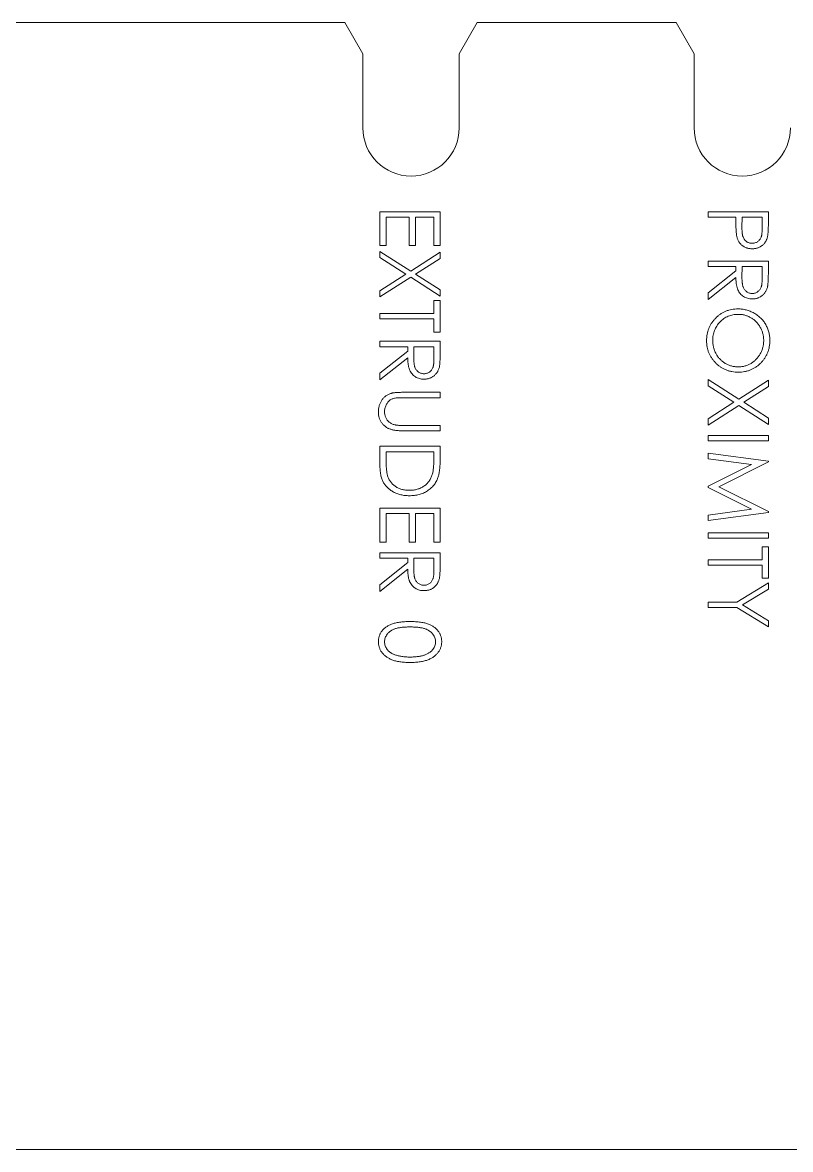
# Model space of a CAD drawing. Header units: millimetres. Extents: x 5 to 292, y 3 to 208.
# Drawn here: x 61.68 to 74.43, y 116.32 to 135.03 of the extents above; entities that cross this region are included whole.
import ezdxf

# ---------------------------------------------------------------- set-up
doc = ezdxf.new("R2010")
doc.units = ezdxf.units.MM

msp = doc.modelspace()

# ---------------------------------------------------------------- linework, layer by layer
at = {"color": 7, "linetype": 'Continuous', "lineweight": 15}
for p, q in [((59.231, 135.035), (67.031, 135.035)), ((67.031, 135.035), (67.331, 134.515)), ((68.931, 134.515), (69.231, 135.035)), ((69.231, 135.035), (72.531, 135.035)), ((72.531, 135.035), (72.831, 134.515)), ((67.331, 134.515), (67.331, 133.285)), ((68.931, 133.285), (68.931, 134.515)), ((72.831, 133.285), (72.831, 134.515)), ((67.615, 131.329), (67.615, 131.893)), ((67.615, 131.893), (68.615, 131.893)), ((67.717, 131.804), (67.717, 131.329)), ((68.102, 131.804), (67.717, 131.804)), ((68.102, 131.329), (68.102, 131.804)), ((68.204, 131.804), (68.204, 131.329)), ((68.512, 131.804), (68.204, 131.804)), ((68.512, 131.329), (68.512, 131.804)), ((68.615, 131.893), (68.615, 131.329)), ((73.064, 131.804), (73.064, 131.893)), ((73.064, 131.893), (74.064, 131.893)), ((73.525, 131.804), (73.064, 131.804)), ((73.525, 131.732), (73.525, 131.804)), ((73.628, 131.804), (73.625, 131.629)), ((73.961, 131.804), (73.628, 131.804)), ((73.961, 131.621), (73.961, 131.804)), ((74.064, 131.893), (74.064, 131.697)), ((67.717, 131.329), (67.615, 131.329)), ((67.615, 131.233), (68.125, 130.907)), ((67.615, 131.13), (67.615, 131.233)), ((68.204, 131.329), (68.102, 131.329)), ((68.125, 130.907), (68.615, 131.22)), ((68.615, 131.329), (68.512, 131.329)), ((68.615, 131.22), (68.615, 131.117)), ((68.044, 130.855), (67.615, 131.13)), ((68.615, 131.117), (68.205, 130.855)), ((73.064, 130.983), (73.064, 131.073)), ((73.064, 131.073), (74.064, 131.073)), ((74.064, 131.073), (74.064, 130.873)), ((67.615, 130.58), (68.044, 130.855)), ((68.205, 130.855), (68.615, 130.593)), ((73.525, 130.983), (73.064, 130.983)), ((73.064, 130.543), (73.525, 130.91)), ((73.525, 130.91), (73.525, 130.983)), ((73.628, 130.983), (73.626, 130.8)), ((73.961, 130.983), (73.628, 130.983)), ((73.961, 130.796), (73.961, 130.983)), ((68.125, 130.803), (67.615, 130.477)), ((68.615, 130.49), (68.125, 130.803)), ((73.525, 130.799), (73.064, 130.432)), ((67.615, 130.477), (67.615, 130.58)), ((68.615, 130.593), (68.615, 130.49)), ((73.064, 130.432), (73.064, 130.543)), ((68.512, 130.419), (68.615, 130.419)), ((68.512, 130.201), (68.512, 130.419)), ((68.615, 130.419), (68.615, 129.893)), ((67.615, 130.201), (68.512, 130.201)), ((67.615, 130.111), (67.615, 130.201)), ((68.512, 130.111), (67.615, 130.111)), ((68.512, 129.893), (68.512, 130.111)), ((67.615, 129.65), (67.615, 129.74)), ((67.615, 129.74), (68.615, 129.74)), ((68.615, 129.893), (68.512, 129.893)), ((68.615, 129.74), (68.615, 129.539)), ((68.076, 129.65), (67.615, 129.65)), ((67.615, 129.21), (68.076, 129.577)), ((68.076, 129.577), (68.076, 129.65)), ((68.179, 129.65), (68.177, 129.467)), ((68.512, 129.65), (68.179, 129.65)), ((68.512, 129.462), (68.512, 129.65)), ((68.076, 129.466), (67.615, 129.099)), ((67.615, 129.099), (67.615, 129.21)), ((73.064, 129.105), (73.574, 128.778)), ((73.064, 129.001), (73.064, 129.105)), ((73.493, 128.727), (73.064, 129.001)), ((73.574, 128.778), (74.064, 129.092)), ((74.064, 128.989), (73.655, 128.727)), ((74.064, 129.092), (74.064, 128.989)), ((68.011, 128.893), (68.615, 128.893)), ((68.615, 128.804), (68.015, 128.804)), ((68.615, 128.893), (68.615, 128.804)), ((73.064, 128.452), (73.493, 128.727)), ((73.574, 128.675), (73.064, 128.349)), ((74.064, 128.361), (73.574, 128.675)), ((73.655, 128.727), (74.064, 128.465)), ((73.064, 128.349), (73.064, 128.452)), ((74.064, 128.465), (74.064, 128.361)), ((68.615, 128.252), (68.011, 128.252)), ((68.015, 128.342), (68.615, 128.342)), ((68.615, 128.342), (68.615, 128.252)), ((73.064, 128.086), (73.064, 128.175)), ((73.064, 128.175), (74.064, 128.175)), ((74.064, 128.086), (73.064, 128.086)), ((74.064, 128.175), (74.064, 128.086)), ((67.615, 127.996), (68.615, 127.996)), ((67.615, 127.686), (67.615, 127.996)), ((67.717, 127.906), (67.717, 127.791)), ((68.512, 127.906), (67.717, 127.906)), ((68.512, 127.836), (68.512, 127.906)), ((68.615, 127.996), (68.615, 127.794)), ((73.064, 127.881), (74.064, 127.749)), ((73.064, 127.79), (73.064, 127.881)), ((73.785, 127.695), (73.064, 127.79)), ((73.064, 127.332), (73.785, 127.695)), ((74.064, 127.736), (73.243, 127.323)), ((74.064, 127.749), (74.064, 127.736)), ((73.064, 127.312), (73.064, 127.332)), ((73.783, 126.951), (73.064, 127.312)), ((73.243, 127.323), (74.064, 126.911)), ((67.615, 126.406), (67.615, 126.97)), ((67.615, 126.97), (68.615, 126.97)), ((68.615, 126.97), (68.615, 126.406)), ((73.064, 126.855), (73.783, 126.951)), ((74.064, 126.911), (74.064, 126.898)), ((67.717, 126.881), (67.717, 126.406)), ((68.102, 126.881), (67.717, 126.881)), ((68.102, 126.406), (68.102, 126.881)), ((68.204, 126.881), (68.204, 126.406)), ((68.512, 126.881), (68.204, 126.881)), ((68.512, 126.406), (68.512, 126.881)), ((74.064, 126.898), (73.064, 126.765)), ((73.064, 126.765), (73.064, 126.855)), ((73.064, 126.47), (73.064, 126.56)), ((73.064, 126.56), (74.064, 126.56)), ((74.064, 126.56), (74.064, 126.47)), ((67.717, 126.406), (67.615, 126.406)), ((68.204, 126.406), (68.102, 126.406)), ((68.615, 126.406), (68.512, 126.406)), ((74.064, 126.47), (73.064, 126.47)), ((67.615, 126.137), (67.615, 126.227)), ((67.615, 126.227), (68.615, 126.227)), ((68.615, 126.227), (68.615, 126.027)), ((73.961, 126.329), (74.064, 126.329)), ((73.961, 126.111), (73.961, 126.329)), ((74.064, 126.329), (74.064, 125.804)), ((68.076, 126.137), (67.615, 126.137)), ((67.615, 125.697), (68.076, 126.064)), ((68.076, 126.064), (68.076, 126.137)), ((68.179, 126.137), (68.177, 125.954)), ((68.512, 126.137), (68.179, 126.137)), ((68.512, 125.95), (68.512, 126.137)), ((73.064, 126.111), (73.961, 126.111)), ((73.064, 126.022), (73.064, 126.111)), ((73.961, 126.022), (73.064, 126.022)), ((73.961, 125.804), (73.961, 126.022)), ((68.076, 125.953), (67.615, 125.586)), ((74.064, 125.804), (73.961, 125.804)), ((67.615, 125.586), (67.615, 125.697)), ((73.539, 125.406), (74.064, 125.727)), ((74.064, 125.624), (73.634, 125.361)), ((74.064, 125.727), (74.064, 125.624)), ((73.064, 125.406), (73.539, 125.406)), ((73.064, 125.317), (73.064, 125.406)), ((73.539, 125.317), (73.064, 125.317)), ((74.064, 124.996), (73.539, 125.317)), ((73.634, 125.361), (74.064, 125.099)), ((74.064, 125.099), (74.064, 124.996)), ((87.131, 116.317), (37.031, 116.317))]:
    msp.add_line(p, q, dxfattribs=at)
for centre in [(68.131, 133.285), (73.631, 133.285)]:
    msp.add_arc(centre, 0.8, 180, 0, dxfattribs=at)
for points, knots in [([(73.542, 131.478), (73.54, 131.484), (73.537, 131.498), (73.534, 131.52), (73.531, 131.547), (73.529, 131.577), (73.527, 131.61), (73.526, 131.647), (73.525, 131.689), (73.525, 131.717), (73.525, 131.732)], [0, 0, 0, 0, 0.075173, 0.164746, 0.268017, 0.385912, 0.517789, 0.663691, 0.824413, 1, 1, 1, 1]), ([(73.625, 131.629), (73.625, 131.62), (73.625, 131.604), (73.627, 131.58), (73.628, 131.558), (73.63, 131.537), (73.633, 131.519), (73.635, 131.502), (73.639, 131.487), (73.645, 131.47), (73.654, 131.45), (73.667, 131.429), (73.684, 131.411), (73.703, 131.395), (73.724, 131.383), (73.747, 131.374), (73.77, 131.369), (73.787, 131.368), (73.795, 131.368)], [0, 0, 0, 0, 0.072538, 0.140034, 0.202496, 0.260575, 0.313228, 0.361583, 0.404878, 0.444127, 0.5164, 0.586507, 0.655085, 0.724384, 0.793974, 0.861638, 0.930111, 1, 1, 1, 1]), ([(73.795, 131.368), (73.803, 131.368), (73.819, 131.369), (73.842, 131.374), (73.865, 131.383), (73.886, 131.396), (73.905, 131.411), (73.921, 131.428), (73.934, 131.448), (73.943, 131.467), (73.948, 131.483), (73.952, 131.497), (73.954, 131.513), (73.957, 131.531), (73.959, 131.551), (73.96, 131.573), (73.961, 131.596), (73.961, 131.612), (73.961, 131.621)], [0, 0, 0, 0, 0.070044, 0.139238, 0.208197, 0.279173, 0.349987, 0.418354, 0.48761, 0.557411, 0.59533, 0.637964, 0.685913, 0.738185, 0.796103, 0.858517, 0.926658, 1, 1, 1, 1]), ([(74.064, 131.697), (74.064, 131.684), (74.064, 131.658), (74.063, 131.621), (74.062, 131.587), (74.06, 131.557), (74.058, 131.53), (74.055, 131.507), (74.053, 131.487), (74.05, 131.475), (74.049, 131.47)], [0, 0, 0, 0, 0.176956, 0.339055, 0.486318, 0.618781, 0.735619, 0.838742, 0.926457, 1, 1, 1, 1]), ([(73.795, 131.278), (73.787, 131.278), (73.771, 131.278), (73.748, 131.281), (73.725, 131.285), (73.704, 131.291), (73.683, 131.299), (73.664, 131.308), (73.646, 131.318), (73.629, 131.331), (73.614, 131.345), (73.599, 131.36), (73.586, 131.376), (73.574, 131.394), (73.564, 131.413), (73.555, 131.434), (73.548, 131.455), (73.544, 131.47), (73.542, 131.478)], [0, 0, 0, 0, 0.070119, 0.137192, 0.202016, 0.264631, 0.326117, 0.38601, 0.445812, 0.505298, 0.564633, 0.624283, 0.683902, 0.743953, 0.805388, 0.868388, 0.933084, 1, 1, 1, 1]), ([(74.049, 131.47), (74.047, 131.463), (74.043, 131.449), (74.035, 131.429), (74.027, 131.411), (74.016, 131.393), (74.005, 131.376), (73.992, 131.36), (73.977, 131.345), (73.961, 131.331), (73.944, 131.319), (73.926, 131.308), (73.907, 131.299), (73.887, 131.291), (73.865, 131.285), (73.843, 131.281), (73.82, 131.278), (73.804, 131.278), (73.795, 131.278)], [0, 0, 0, 0, 0.062481, 0.12349, 0.183411, 0.243153, 0.302127, 0.36171, 0.421842, 0.482932, 0.544552, 0.605681, 0.66768, 0.729984, 0.794551, 0.860346, 0.928907, 1, 1, 1, 1]), ([(74.064, 130.873), (74.064, 130.859), (74.063, 130.834), (74.063, 130.797), (74.062, 130.764), (74.06, 130.734), (74.058, 130.707), (74.056, 130.684), (74.054, 130.664), (74.051, 130.652), (74.05, 130.646)], [0, 0, 0, 0, 0.1762578, 0.3384344, 0.4848221, 0.6171576, 0.7346984, 0.8373852, 0.9263724, 1, 1, 1, 1]), ([(73.796, 130.445), (73.783, 130.445), (73.757, 130.446), (73.719, 130.454), (73.684, 130.466), (73.651, 130.483), (73.622, 130.505), (73.596, 130.532), (73.574, 130.562), (73.559, 130.591), (73.55, 130.617), (73.543, 130.637), (73.538, 130.66), (73.533, 130.685), (73.53, 130.711), (73.527, 130.739), (73.526, 130.768), (73.525, 130.789), (73.525, 130.799)], [0, 0, 0, 0, 0.07878, 0.153721, 0.226714, 0.299191, 0.37119, 0.443006, 0.516689, 0.593217, 0.633873, 0.676989, 0.7229, 0.771959, 0.824211, 0.879379, 0.937948, 1, 1, 1, 1]), ([(73.626, 130.8), (73.626, 130.792), (73.626, 130.775), (73.627, 130.751), (73.629, 130.729), (73.631, 130.708), (73.633, 130.689), (73.636, 130.672), (73.64, 130.657), (73.646, 130.639), (73.655, 130.619), (73.668, 130.597), (73.685, 130.578), (73.704, 130.563), (73.725, 130.55), (73.748, 130.541), (73.772, 130.535), (73.788, 130.535), (73.796, 130.534)], [0, 0, 0, 0, 0.071668, 0.138913, 0.201185, 0.259124, 0.312255, 0.360682, 0.405086, 0.445102, 0.518778, 0.589462, 0.658462, 0.727283, 0.796322, 0.863175, 0.930949, 1, 1, 1, 1]), ([(73.796, 130.534), (73.804, 130.535), (73.82, 130.535), (73.844, 130.541), (73.866, 130.55), (73.886, 130.563), (73.905, 130.579), (73.921, 130.597), (73.934, 130.617), (73.943, 130.636), (73.948, 130.653), (73.952, 130.667), (73.954, 130.684), (73.957, 130.703), (73.959, 130.723), (73.96, 130.746), (73.961, 130.77), (73.961, 130.787), (73.961, 130.796)], [0, 0, 0, 0, 0.068814, 0.136365, 0.204019, 0.273064, 0.342913, 0.410965, 0.479169, 0.549308, 0.587652, 0.630647, 0.678879, 0.731934, 0.791111, 0.855283, 0.925086, 1, 1, 1, 1]), ([(74.05, 130.646), (74.048, 130.639), (74.045, 130.624), (74.037, 130.604), (74.028, 130.584), (74.018, 130.565), (74.006, 130.547), (73.993, 130.531), (73.978, 130.515), (73.962, 130.501), (73.945, 130.487), (73.926, 130.476), (73.907, 130.466), (73.887, 130.458), (73.865, 130.452), (73.843, 130.448), (73.82, 130.445), (73.804, 130.445), (73.796, 130.445)], [0, 0, 0, 0, 0.064217, 0.127064, 0.188745, 0.249132, 0.309453, 0.369827, 0.43065, 0.492352, 0.554072, 0.61569, 0.676798, 0.738439, 0.801317, 0.865185, 0.931641, 1, 1, 1, 1]), ([(73.038, 129.751), (73.038, 129.769), (73.039, 129.805), (73.047, 129.857), (73.058, 129.907), (73.075, 129.956), (73.097, 130.002), (73.123, 130.045), (73.154, 130.087), (73.19, 130.126), (73.228, 130.162), (73.27, 130.193), (73.313, 130.219), (73.359, 130.241), (73.406, 130.258), (73.455, 130.269), (73.507, 130.277), (73.541, 130.278), (73.559, 130.278)], [0, 0, 0, 0, 0.0658189, 0.1297465, 0.192072, 0.2534594, 0.3145696, 0.3762799, 0.4390257, 0.503267, 0.5674928, 0.6297048, 0.6909996, 0.7514517, 0.8120044, 0.8731497, 0.9356355, 1, 1, 1, 1]), ([(73.559, 130.278), (73.571, 130.278), (73.595, 130.278), (73.63, 130.274), (73.664, 130.269), (73.698, 130.261), (73.731, 130.251), (73.764, 130.239), (73.796, 130.225), (73.827, 130.209), (73.857, 130.191), (73.885, 130.171), (73.912, 130.15), (73.937, 130.126), (73.96, 130.102), (73.982, 130.076), (74.002, 130.048), (74.02, 130.019), (74.036, 129.989), (74.05, 129.958), (74.062, 129.926), (74.072, 129.894), (74.08, 129.861), (74.085, 129.827), (74.089, 129.793), (74.089, 129.77), (74.089, 129.759)], [0, 0, 0, 0, 0.043209, 0.085873, 0.12812, 0.170152, 0.211918, 0.253753, 0.296006, 0.338443, 0.381015, 0.42282, 0.464089, 0.505126, 0.545975, 0.586985, 0.628339, 0.670084, 0.711992, 0.753039, 0.794049, 0.834886, 0.875498, 0.916547, 0.958004, 1, 1, 1, 1]), ([(73.56, 130.188), (73.545, 130.188), (73.517, 130.187), (73.475, 130.181), (73.435, 130.171), (73.397, 130.157), (73.36, 130.139), (73.325, 130.117), (73.292, 130.091), (73.261, 130.062), (73.233, 130.029), (73.208, 129.995), (73.187, 129.959), (73.17, 129.921), (73.157, 129.882), (73.148, 129.841), (73.141, 129.798), (73.141, 129.769), (73.141, 129.754)], [0, 0, 0, 0, 0.064504, 0.126899, 0.187747, 0.24815, 0.308586, 0.369583, 0.431827, 0.49618, 0.560668, 0.623504, 0.68526, 0.746537, 0.808327, 0.870486, 0.934317, 1, 1, 1, 1]), ([(73.987, 129.754), (73.987, 129.764), (73.986, 129.783), (73.983, 129.811), (73.979, 129.839), (73.973, 129.866), (73.964, 129.893), (73.955, 129.919), (73.943, 129.946), (73.93, 129.971), (73.915, 129.996), (73.899, 130.02), (73.881, 130.042), (73.863, 130.062), (73.843, 130.082), (73.822, 130.1), (73.799, 130.116), (73.776, 130.131), (73.751, 130.144), (73.726, 130.156), (73.7, 130.166), (73.673, 130.174), (73.646, 130.181), (73.618, 130.185), (73.589, 130.188), (73.569, 130.188), (73.56, 130.188)], [0, 0, 0, 0, 0.042023, 0.083645, 0.124984, 0.166247, 0.207702, 0.249631, 0.291742, 0.334743, 0.37746, 0.419556, 0.461044, 0.502096, 0.542891, 0.583801, 0.624864, 0.666225, 0.707399, 0.748557, 0.789655, 0.83074, 0.87207, 0.913993, 0.956498, 1, 1, 1, 1]), ([(73.564, 129.227), (73.546, 129.227), (73.511, 129.228), (73.459, 129.236), (73.408, 129.247), (73.361, 129.264), (73.315, 129.286), (73.271, 129.312), (73.229, 129.343), (73.19, 129.379), (73.155, 129.417), (73.124, 129.459), (73.097, 129.502), (73.075, 129.548), (73.058, 129.596), (73.047, 129.646), (73.039, 129.697), (73.038, 129.733), (73.038, 129.751)], [0, 0, 0, 0, 0.065227, 0.128569, 0.19032, 0.251378, 0.312388, 0.373789, 0.436431, 0.500567, 0.564687, 0.627136, 0.688455, 0.749246, 0.810155, 0.871671, 0.934773, 1, 1, 1, 1]), ([(73.141, 129.754), (73.141, 129.745), (73.141, 129.725), (73.144, 129.696), (73.148, 129.667), (73.154, 129.639), (73.162, 129.612), (73.171, 129.585), (73.183, 129.558), (73.196, 129.533), (73.211, 129.508), (73.226, 129.484), (73.244, 129.462), (73.262, 129.442), (73.282, 129.422), (73.303, 129.405), (73.325, 129.388), (73.349, 129.373), (73.373, 129.36), (73.399, 129.348), (73.425, 129.338), (73.451, 129.33), (73.478, 129.324), (73.506, 129.32), (73.535, 129.317), (73.554, 129.317), (73.564, 129.317)], [0, 0, 0, 0, 0.043633, 0.086538, 0.129177, 0.171436, 0.213416, 0.255266, 0.297369, 0.339941, 0.382347, 0.423953, 0.464871, 0.505572, 0.546003, 0.586568, 0.627065, 0.668271, 0.709549, 0.750428, 0.791096, 0.832027, 0.873136, 0.914611, 0.956956, 1, 1, 1, 1]), ([(74.089, 129.759), (74.089, 129.74), (74.088, 129.704), (74.081, 129.65), (74.069, 129.599), (74.052, 129.55), (74.031, 129.504), (74.004, 129.46), (73.974, 129.418), (73.938, 129.379), (73.899, 129.343), (73.858, 129.312), (73.814, 129.286), (73.769, 129.264), (73.721, 129.247), (73.67, 129.236), (73.618, 129.228), (73.582, 129.227), (73.564, 129.227)], [0, 0, 0, 0, 0.06657, 0.130749, 0.193413, 0.254989, 0.316114, 0.377262, 0.439401, 0.502971, 0.566525, 0.628231, 0.689091, 0.749345, 0.81017, 0.87161, 0.934869, 1, 1, 1, 1]), ([(73.564, 129.317), (73.574, 129.317), (73.593, 129.317), (73.622, 129.32), (73.649, 129.324), (73.676, 129.33), (73.703, 129.338), (73.728, 129.348), (73.753, 129.36), (73.777, 129.373), (73.8, 129.388), (73.823, 129.405), (73.843, 129.423), (73.863, 129.442), (73.882, 129.463), (73.899, 129.486), (73.915, 129.509), (73.93, 129.534), (73.943, 129.56), (73.955, 129.587), (73.964, 129.614), (73.973, 129.641), (73.979, 129.669), (73.983, 129.697), (73.986, 129.726), (73.987, 129.745), (73.987, 129.754)], [0, 0, 0, 0, 0.042915, 0.08513, 0.126473, 0.167453, 0.207976, 0.248249, 0.28875, 0.32967, 0.370537, 0.411129, 0.451819, 0.492406, 0.533486, 0.575263, 0.617441, 0.660672, 0.70394, 0.746868, 0.789079, 0.831104, 0.873238, 0.915166, 0.957381, 1, 1, 1, 1]), ([(68.615, 129.539), (68.615, 129.526), (68.614, 129.5), (68.614, 129.464), (68.613, 129.43), (68.611, 129.4), (68.609, 129.374), (68.607, 129.35), (68.605, 129.33), (68.602, 129.318), (68.601, 129.313)], [0, 0, 0, 0, 0.176258, 0.338434, 0.484822, 0.617158, 0.734698, 0.837385, 0.926372, 1, 1, 1, 1]), ([(68.347, 129.111), (68.334, 129.112), (68.308, 129.113), (68.27, 129.12), (68.235, 129.133), (68.202, 129.15), (68.173, 129.172), (68.147, 129.198), (68.125, 129.229), (68.11, 129.258), (68.101, 129.283), (68.094, 129.304), (68.089, 129.327), (68.084, 129.351), (68.081, 129.377), (68.078, 129.405), (68.076, 129.435), (68.076, 129.455), (68.076, 129.466)], [0, 0, 0, 0, 0.07878, 0.153721, 0.226714, 0.299191, 0.37119, 0.443006, 0.516689, 0.593217, 0.633873, 0.676989, 0.7229, 0.771959, 0.824211, 0.879379, 0.937948, 1, 1, 1, 1]), ([(68.177, 129.467), (68.177, 129.458), (68.177, 129.442), (68.178, 129.418), (68.18, 129.395), (68.182, 129.375), (68.184, 129.356), (68.187, 129.339), (68.191, 129.323), (68.197, 129.305), (68.206, 129.285), (68.219, 129.264), (68.236, 129.245), (68.255, 129.229), (68.276, 129.217), (68.299, 129.208), (68.323, 129.202), (68.339, 129.201), (68.347, 129.201)], [0, 0, 0, 0, 0.071668, 0.138913, 0.201185, 0.259124, 0.312255, 0.360682, 0.405086, 0.445102, 0.518778, 0.589462, 0.658462, 0.727283, 0.796322, 0.863175, 0.930949, 1, 1, 1, 1]), ([(68.347, 129.201), (68.355, 129.201), (68.371, 129.202), (68.395, 129.208), (68.417, 129.217), (68.437, 129.23), (68.456, 129.245), (68.472, 129.263), (68.485, 129.284), (68.494, 129.302), (68.499, 129.319), (68.502, 129.334), (68.505, 129.351), (68.508, 129.369), (68.51, 129.39), (68.511, 129.412), (68.512, 129.437), (68.512, 129.454), (68.512, 129.462)], [0, 0, 0, 0, 0.068814, 0.136365, 0.204019, 0.273064, 0.342913, 0.410965, 0.479169, 0.549308, 0.587652, 0.630647, 0.678879, 0.731934, 0.791111, 0.855283, 0.925086, 1, 1, 1, 1]), ([(68.601, 129.313), (68.599, 129.306), (68.596, 129.291), (68.588, 129.27), (68.579, 129.25), (68.569, 129.232), (68.557, 129.214), (68.544, 129.197), (68.529, 129.182), (68.513, 129.167), (68.496, 129.154), (68.477, 129.143), (68.458, 129.133), (68.438, 129.125), (68.416, 129.119), (68.394, 129.114), (68.371, 129.112), (68.355, 129.112), (68.347, 129.111)], [0, 0, 0, 0, 0.064217, 0.127064, 0.188745, 0.249132, 0.309453, 0.369827, 0.43065, 0.492352, 0.554072, 0.61569, 0.676798, 0.738439, 0.801317, 0.865185, 0.931641, 1, 1, 1, 1]), ([(67.589, 128.563), (67.589, 128.573), (67.59, 128.592), (67.592, 128.619), (67.597, 128.646), (67.603, 128.672), (67.611, 128.696), (67.621, 128.72), (67.633, 128.743), (67.646, 128.764), (67.661, 128.784), (67.678, 128.802), (67.695, 128.819), (67.714, 128.834), (67.733, 128.847), (67.754, 128.858), (67.777, 128.868), (67.792, 128.873), (67.8, 128.876)], [0, 0, 0, 0, 0.071175, 0.139644, 0.206317, 0.271373, 0.335418, 0.398076, 0.460608, 0.52297, 0.584716, 0.644895, 0.704291, 0.762998, 0.821087, 0.880104, 0.939388, 1, 1, 1, 1]), ([(67.882, 128.8), (67.873, 128.798), (67.855, 128.795), (67.829, 128.788), (67.805, 128.778), (67.784, 128.766), (67.765, 128.75), (67.747, 128.731), (67.732, 128.707), (67.717, 128.682), (67.706, 128.654), (67.698, 128.625), (67.692, 128.597), (67.692, 128.578), (67.691, 128.568)], [0, 0, 0, 0, 0.086315, 0.167766, 0.244433, 0.318135, 0.391884, 0.470068, 0.553904, 0.644339, 0.736875, 0.826168, 0.913679, 1, 1, 1, 1]), ([(67.8, 128.876), (67.805, 128.877), (67.817, 128.88), (67.836, 128.884), (67.858, 128.887), (67.883, 128.889), (67.911, 128.891), (67.941, 128.892), (67.975, 128.893), (67.998, 128.893), (68.011, 128.893)], [0, 0, 0, 0, 0.07813, 0.169465, 0.274335, 0.39211, 0.523687, 0.668365, 0.827132, 1, 1, 1, 1]), ([(68.015, 128.804), (68.007, 128.804), (67.991, 128.804), (67.968, 128.804), (67.948, 128.803), (67.93, 128.803), (67.914, 128.802), (67.901, 128.802), (67.891, 128.801), (67.885, 128.8), (67.882, 128.8)], [0, 0, 0, 0, 0.191079, 0.362605, 0.516099, 0.650038, 0.765977, 0.862374, 0.940842, 1, 1, 1, 1]), ([(68.011, 128.252), (68, 128.252), (67.978, 128.253), (67.947, 128.254), (67.918, 128.256), (67.89, 128.259), (67.864, 128.262), (67.839, 128.266), (67.816, 128.272), (67.794, 128.278), (67.773, 128.285), (67.754, 128.294), (67.735, 128.304), (67.716, 128.316), (67.699, 128.329), (67.682, 128.344), (67.665, 128.361), (67.65, 128.379), (67.636, 128.398), (67.623, 128.419), (67.612, 128.441), (67.604, 128.463), (67.597, 128.487), (67.592, 128.511), (67.59, 128.537), (67.589, 128.554), (67.589, 128.563)], [0, 0, 0, 0, 0.054858, 0.107059, 0.156978, 0.203992, 0.248492, 0.290483, 0.330489, 0.367886, 0.403858, 0.440009, 0.476295, 0.512792, 0.550485, 0.588381, 0.627645, 0.667979, 0.708433, 0.748602, 0.789088, 0.829461, 0.870371, 0.912214, 0.955547, 1, 1, 1, 1]), ([(67.691, 128.568), (67.692, 128.56), (67.692, 128.544), (67.696, 128.52), (67.703, 128.496), (67.712, 128.473), (67.723, 128.451), (67.737, 128.431), (67.753, 128.413), (67.77, 128.397), (67.79, 128.383), (67.811, 128.37), (67.835, 128.36), (67.852, 128.355), (67.86, 128.352)], [0, 0, 0, 0, 0.082891, 0.165303, 0.247762, 0.331528, 0.41528, 0.496366, 0.577151, 0.657783, 0.739322, 0.823793, 0.909476, 1, 1, 1, 1]), ([(67.86, 128.352), (67.864, 128.352), (67.872, 128.35), (67.885, 128.348), (67.901, 128.346), (67.919, 128.345), (67.939, 128.343), (67.962, 128.343), (67.988, 128.342), (68.006, 128.342), (68.015, 128.342)], [0, 0, 0, 0, 0.069835, 0.155621, 0.257802, 0.373811, 0.506402, 0.655564, 0.820079, 1, 1, 1, 1]), ([(68.102, 127.175), (68.09, 127.176), (68.065, 127.176), (68.029, 127.179), (67.994, 127.184), (67.961, 127.191), (67.928, 127.2), (67.897, 127.211), (67.866, 127.224), (67.837, 127.238), (67.81, 127.255), (67.784, 127.272), (67.76, 127.291), (67.738, 127.311), (67.718, 127.332), (67.7, 127.355), (67.683, 127.378), (67.668, 127.403), (67.655, 127.43), (67.644, 127.459), (67.635, 127.491), (67.628, 127.525), (67.622, 127.562), (67.618, 127.601), (67.615, 127.643), (67.615, 127.671), (67.615, 127.686)], [0, 0, 0, 0, 0.0460807, 0.0908068, 0.1342953, 0.1770244, 0.2188227, 0.2602441, 0.3010799, 0.3416139, 0.3815834, 0.4201196, 0.4580746, 0.4947385, 0.5311946, 0.5669337, 0.6027127, 0.6383266, 0.6748532, 0.7134674, 0.7544418, 0.7978154, 0.8439895, 0.8930716, 0.9449633, 1, 1, 1, 1]), ([(67.717, 127.791), (67.717, 127.775), (67.717, 127.743), (67.719, 127.698), (67.72, 127.656), (67.723, 127.618), (67.727, 127.584), (67.731, 127.554), (67.736, 127.529), (67.74, 127.513), (67.743, 127.506)], [0, 0, 0, 0, 0.171901, 0.330628, 0.475549, 0.606746, 0.725024, 0.829742, 0.921323, 1, 1, 1, 1]), ([(68.484, 127.529), (68.486, 127.537), (68.491, 127.555), (68.497, 127.584), (68.501, 127.617), (68.505, 127.653), (68.508, 127.694), (68.51, 127.738), (68.512, 127.786), (68.512, 127.819), (68.512, 127.836)], [0, 0, 0, 0, 0.084319, 0.179285, 0.286583, 0.405111, 0.535593, 0.67819, 0.832976, 1, 1, 1, 1]), ([(68.615, 127.794), (68.614, 127.777), (68.614, 127.743), (68.613, 127.694), (68.61, 127.648), (68.606, 127.607), (68.601, 127.569), (68.595, 127.535), (68.588, 127.504), (68.581, 127.486), (68.578, 127.477)], [0, 0, 0, 0, 0.164289, 0.317406, 0.458844, 0.589367, 0.707831, 0.81577, 0.91288, 1, 1, 1, 1]), ([(67.743, 127.506), (67.746, 127.496), (67.752, 127.478), (67.764, 127.452), (67.777, 127.428), (67.793, 127.405), (67.81, 127.384), (67.829, 127.364), (67.85, 127.346), (67.872, 127.329), (67.897, 127.314), (67.922, 127.301), (67.949, 127.29), (67.977, 127.281), (68.007, 127.274), (68.037, 127.269), (68.069, 127.266), (68.091, 127.265), (68.102, 127.265)], [0, 0, 0, 0, 0.062415, 0.123338, 0.183125, 0.241783, 0.300579, 0.35968, 0.418882, 0.479531, 0.540851, 0.602303, 0.664463, 0.727806, 0.792895, 0.859672, 0.928464, 1, 1, 1, 1]), ([(68.102, 127.265), (68.114, 127.265), (68.137, 127.266), (68.171, 127.269), (68.203, 127.275), (68.234, 127.282), (68.264, 127.292), (68.292, 127.304), (68.32, 127.318), (68.346, 127.335), (68.37, 127.353), (68.392, 127.373), (68.413, 127.395), (68.431, 127.418), (68.447, 127.443), (68.462, 127.47), (68.474, 127.499), (68.481, 127.519), (68.484, 127.529)], [0, 0, 0, 0, 0.070151, 0.137813, 0.203226, 0.267174, 0.330024, 0.391794, 0.453084, 0.514334, 0.575, 0.634865, 0.694116, 0.753442, 0.813126, 0.87408, 0.936007, 1, 1, 1, 1]), ([(68.578, 127.477), (68.574, 127.465), (68.565, 127.442), (68.549, 127.41), (68.53, 127.379), (68.509, 127.35), (68.486, 127.324), (68.46, 127.299), (68.432, 127.276), (68.402, 127.255), (68.37, 127.236), (68.336, 127.22), (68.301, 127.206), (68.264, 127.195), (68.225, 127.186), (68.186, 127.18), (68.144, 127.176), (68.116, 127.176), (68.102, 127.175)], [0, 0, 0, 0, 0.061545, 0.121694, 0.181155, 0.239875, 0.298702, 0.357647, 0.417605, 0.478494, 0.540407, 0.602345, 0.665004, 0.728559, 0.793651, 0.860534, 0.929236, 1, 1, 1, 1]), ([(68.615, 126.027), (68.615, 126.013), (68.614, 125.988), (68.614, 125.951), (68.613, 125.918), (68.611, 125.888), (68.609, 125.861), (68.607, 125.838), (68.605, 125.818), (68.602, 125.806), (68.601, 125.8)], [0, 0, 0, 0, 0.176258, 0.338434, 0.484822, 0.617158, 0.734698, 0.837385, 0.926372, 1, 1, 1, 1]), ([(68.347, 125.599), (68.334, 125.599), (68.308, 125.6), (68.27, 125.607), (68.235, 125.62), (68.202, 125.637), (68.173, 125.659), (68.147, 125.686), (68.125, 125.716), (68.11, 125.745), (68.101, 125.77), (68.094, 125.791), (68.089, 125.814), (68.084, 125.838), (68.081, 125.865), (68.078, 125.893), (68.076, 125.922), (68.076, 125.943), (68.076, 125.953)], [0, 0, 0, 0, 0.07878, 0.153721, 0.226714, 0.299191, 0.37119, 0.443006, 0.516689, 0.593217, 0.633873, 0.676989, 0.7229, 0.771959, 0.824211, 0.879379, 0.937948, 1, 1, 1, 1]), ([(68.177, 125.954), (68.177, 125.945), (68.177, 125.929), (68.178, 125.905), (68.18, 125.883), (68.182, 125.862), (68.184, 125.843), (68.187, 125.826), (68.191, 125.811), (68.197, 125.793), (68.206, 125.773), (68.219, 125.751), (68.236, 125.732), (68.255, 125.716), (68.276, 125.704), (68.299, 125.695), (68.323, 125.689), (68.339, 125.689), (68.347, 125.688)], [0, 0, 0, 0, 0.071668, 0.138913, 0.201185, 0.259124, 0.312255, 0.360682, 0.405086, 0.445102, 0.518778, 0.589462, 0.658462, 0.727283, 0.796322, 0.863175, 0.930949, 1, 1, 1, 1]), ([(68.347, 125.688), (68.355, 125.689), (68.371, 125.689), (68.395, 125.695), (68.417, 125.704), (68.437, 125.717), (68.456, 125.732), (68.472, 125.75), (68.485, 125.771), (68.494, 125.79), (68.499, 125.807), (68.502, 125.821), (68.505, 125.838), (68.508, 125.856), (68.51, 125.877), (68.511, 125.899), (68.512, 125.924), (68.512, 125.941), (68.512, 125.95)], [0, 0, 0, 0, 0.068814, 0.136365, 0.204019, 0.273064, 0.342913, 0.410965, 0.479169, 0.549308, 0.587652, 0.630647, 0.678879, 0.731934, 0.791111, 0.855283, 0.925086, 1, 1, 1, 1]), ([(68.601, 125.8), (68.599, 125.793), (68.596, 125.778), (68.588, 125.757), (68.579, 125.738), (68.569, 125.719), (68.557, 125.701), (68.544, 125.684), (68.529, 125.669), (68.513, 125.655), (68.496, 125.641), (68.477, 125.63), (68.458, 125.62), (68.438, 125.612), (68.416, 125.606), (68.394, 125.602), (68.371, 125.599), (68.355, 125.599), (68.347, 125.599)], [0, 0, 0, 0, 0.064217, 0.127064, 0.188745, 0.249132, 0.309453, 0.369827, 0.43065, 0.492352, 0.554072, 0.61569, 0.676798, 0.738439, 0.801317, 0.865185, 0.931641, 1, 1, 1, 1]), ([(67.589, 124.751), (67.589, 124.759), (67.589, 124.775), (67.592, 124.798), (67.596, 124.82), (67.603, 124.842), (67.61, 124.863), (67.62, 124.884), (67.631, 124.904), (67.644, 124.924), (67.658, 124.942), (67.675, 124.96), (67.693, 124.976), (67.713, 124.992), (67.734, 125.006), (67.757, 125.02), (67.782, 125.032), (67.809, 125.043), (67.838, 125.053), (67.869, 125.062), (67.903, 125.069), (67.94, 125.075), (67.98, 125.08), (68.022, 125.083), (68.067, 125.085), (68.098, 125.086), (68.114, 125.086)], [0, 0, 0, 0, 0.0337871, 0.0666217, 0.0992849, 0.1313612, 0.1635852, 0.1961039, 0.2289023, 0.2621581, 0.2959912, 0.3302178, 0.3650598, 0.4009507, 0.4376204, 0.4757075, 0.5153807, 0.5564135, 0.5997648, 0.6464242, 0.6964314, 0.7497815, 0.8065733, 0.8674355, 0.9318868, 1, 1, 1, 1]), ([(68.114, 125.086), (68.13, 125.086), (68.161, 125.085), (68.207, 125.083), (68.249, 125.08), (68.289, 125.075), (68.326, 125.07), (68.36, 125.062), (68.391, 125.054), (68.42, 125.044), (68.446, 125.033), (68.471, 125.021), (68.494, 125.007), (68.516, 124.993), (68.535, 124.977), (68.553, 124.961), (68.57, 124.943), (68.584, 124.924), (68.597, 124.905), (68.609, 124.884), (68.619, 124.864), (68.626, 124.842), (68.633, 124.82), (68.637, 124.798), (68.64, 124.775), (68.64, 124.759), (68.64, 124.751)], [0, 0, 0, 0, 0.068595, 0.133246, 0.194313, 0.251279, 0.304513, 0.354235, 0.400481, 0.443411, 0.484015, 0.523252, 0.561042, 0.5979, 0.633518, 0.668314, 0.702496, 0.736685, 0.770293, 0.803437, 0.835913, 0.86846, 0.900847, 0.933467, 0.966258, 1, 1, 1, 1]), ([(68.115, 124.996), (68.101, 124.996), (68.075, 124.996), (68.038, 124.994), (68.002, 124.992), (67.97, 124.989), (67.94, 124.984), (67.912, 124.979), (67.887, 124.973), (67.864, 124.966), (67.844, 124.957), (67.824, 124.948), (67.806, 124.939), (67.789, 124.928), (67.774, 124.916), (67.76, 124.903), (67.747, 124.89), (67.731, 124.871), (67.716, 124.846), (67.702, 124.814), (67.693, 124.781), (67.692, 124.759), (67.691, 124.748)], [0, 0, 0, 0, 0.072951, 0.141584, 0.205926, 0.265301, 0.320597, 0.371817, 0.41879, 0.461699, 0.502134, 0.540804, 0.578181, 0.614297, 0.649678, 0.684299, 0.718359, 0.752081, 0.817652, 0.879722, 0.939966, 1, 1, 1, 1]), ([(68.538, 124.748), (68.537, 124.759), (68.536, 124.782), (68.528, 124.814), (68.513, 124.846), (68.498, 124.871), (68.483, 124.89), (68.47, 124.903), (68.456, 124.916), (68.44, 124.927), (68.423, 124.938), (68.405, 124.948), (68.386, 124.957), (68.365, 124.966), (68.342, 124.973), (68.317, 124.979), (68.29, 124.984), (68.26, 124.988), (68.227, 124.992), (68.192, 124.994), (68.154, 124.996), (68.128, 124.996), (68.115, 124.996)], [0, 0, 0, 0, 0.060387, 0.120883, 0.182755, 0.247811, 0.281299, 0.315088, 0.349702, 0.384857, 0.420966, 0.458511, 0.497175, 0.537602, 0.580503, 0.627468, 0.678388, 0.733983, 0.793747, 0.857714, 0.926698, 1, 1, 1, 1]), ([(68.114, 124.406), (68.099, 124.406), (68.069, 124.407), (68.025, 124.409), (67.984, 124.412), (67.946, 124.417), (67.909, 124.423), (67.875, 124.431), (67.844, 124.44), (67.814, 124.451), (67.787, 124.463), (67.762, 124.476), (67.738, 124.489), (67.716, 124.504), (67.696, 124.52), (67.677, 124.538), (67.66, 124.556), (67.645, 124.575), (67.632, 124.595), (67.62, 124.616), (67.611, 124.637), (67.603, 124.659), (67.597, 124.681), (67.592, 124.704), (67.589, 124.728), (67.589, 124.743), (67.589, 124.751)], [0, 0, 0, 0, 0.065063, 0.126773, 0.185516, 0.240765, 0.29298, 0.34225, 0.388919, 0.432776, 0.474628, 0.514775, 0.553606, 0.591426, 0.628028, 0.663804, 0.698984, 0.733591, 0.767628, 0.801208, 0.834264, 0.866981, 0.89972, 0.932702, 0.966176, 1, 1, 1, 1]), ([(67.691, 124.748), (67.692, 124.737), (67.693, 124.715), (67.702, 124.683), (67.715, 124.652), (67.731, 124.627), (67.746, 124.608), (67.758, 124.595), (67.773, 124.582), (67.788, 124.571), (67.805, 124.56), (67.823, 124.55), (67.843, 124.542), (67.856, 124.536), (67.863, 124.534)], [0, 0, 0, 0, 0.112813, 0.225394, 0.339595, 0.459675, 0.521735, 0.583926, 0.648174, 0.713881, 0.781004, 0.851451, 0.924051, 1, 1, 1, 1]), ([(68.64, 124.751), (68.64, 124.743), (68.64, 124.728), (68.637, 124.704), (68.633, 124.681), (68.626, 124.659), (68.619, 124.637), (68.609, 124.616), (68.598, 124.596), (68.584, 124.576), (68.569, 124.557), (68.553, 124.539), (68.534, 124.522), (68.514, 124.505), (68.492, 124.49), (68.468, 124.476), (68.443, 124.464), (68.415, 124.451), (68.386, 124.441), (68.354, 124.431), (68.32, 124.424), (68.284, 124.417), (68.245, 124.412), (68.203, 124.409), (68.159, 124.407), (68.13, 124.406), (68.114, 124.406)], [0, 0, 0, 0, 0.033788, 0.067194, 0.099862, 0.132567, 0.165151, 0.197913, 0.231319, 0.265083, 0.299255, 0.334399, 0.369943, 0.406284, 0.444064, 0.482998, 0.523354, 0.565537, 0.609613, 0.656391, 0.705885, 0.758325, 0.813832, 0.872795, 0.934722, 1, 1, 1, 1]), ([(68.115, 124.496), (68.127, 124.496), (68.15, 124.496), (68.185, 124.498), (68.217, 124.501), (68.248, 124.504), (68.278, 124.509), (68.306, 124.514), (68.332, 124.522), (68.356, 124.529), (68.379, 124.538), (68.4, 124.548), (68.42, 124.558), (68.438, 124.569), (68.454, 124.581), (68.469, 124.594), (68.482, 124.608), (68.498, 124.627), (68.513, 124.652), (68.528, 124.683), (68.536, 124.716), (68.537, 124.737), (68.538, 124.748)], [0, 0, 0, 0, 0.065681, 0.128486, 0.188175, 0.245106, 0.299448, 0.350823, 0.399942, 0.446672, 0.491255, 0.533376, 0.573853, 0.612526, 0.649597, 0.685532, 0.720106, 0.753838, 0.818925, 0.880493, 0.940311, 1, 1, 1, 1]), ([(67.863, 124.534), (67.872, 124.531), (67.89, 124.525), (67.918, 124.517), (67.948, 124.511), (67.978, 124.505), (68.011, 124.501), (68.044, 124.498), (68.079, 124.496), (68.103, 124.496), (68.115, 124.496)], [0, 0, 0, 0, 0.110588, 0.224542, 0.342503, 0.464324, 0.590756, 0.722227, 0.858843, 1, 1, 1, 1])]:
    msp.add_open_spline(points, degree=3, knots=knots, dxfattribs=at)

doc.saveas('drawing.dxf')
